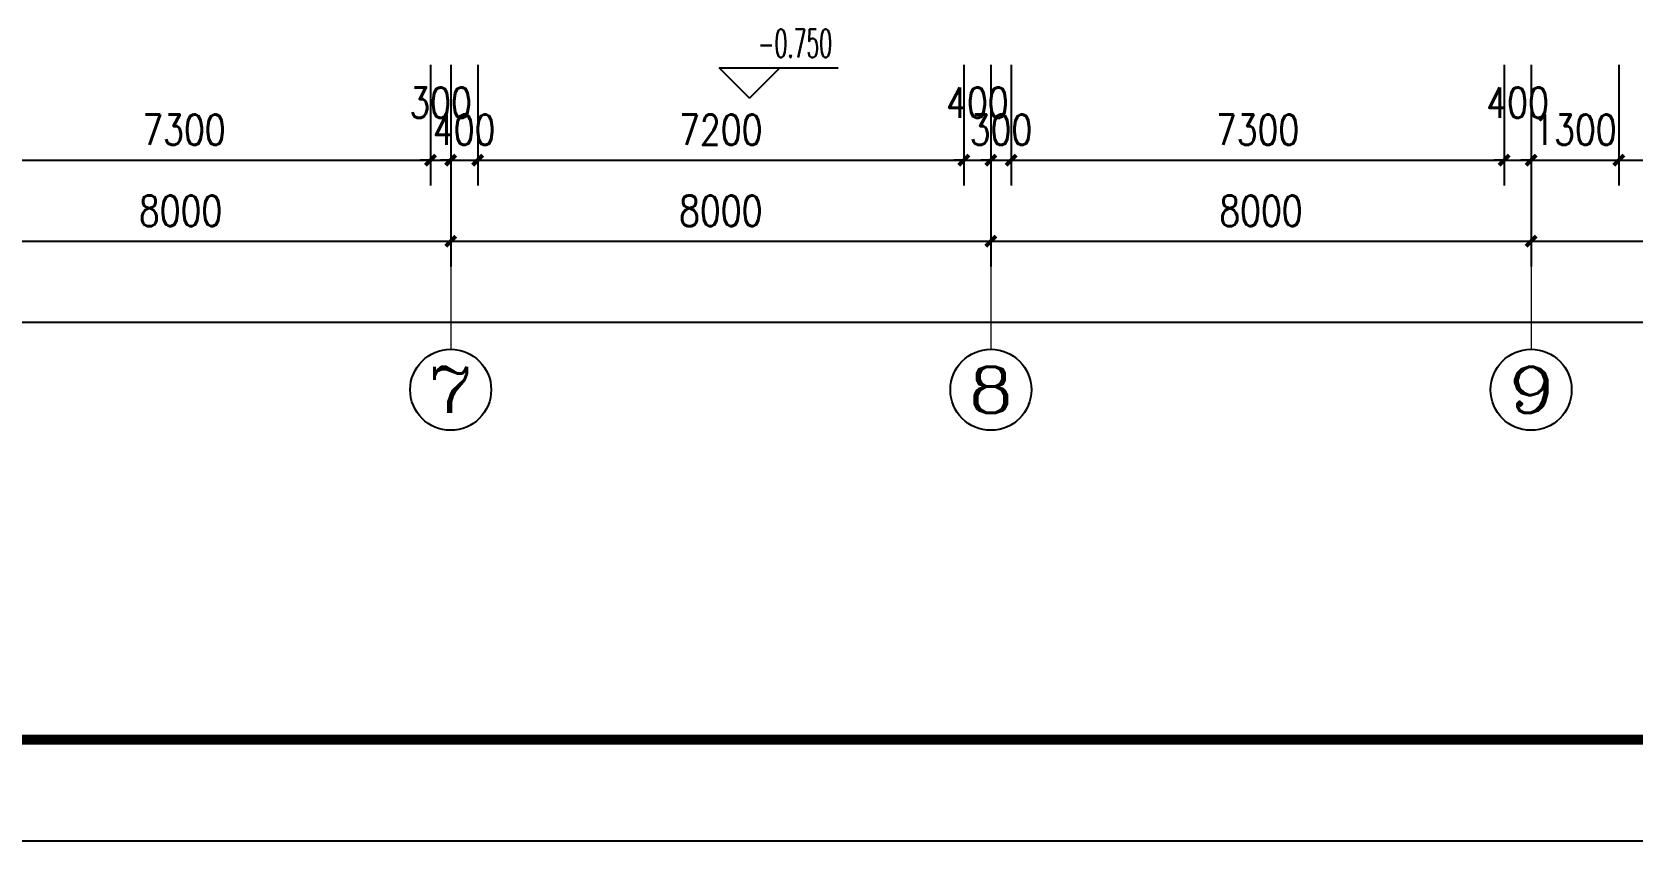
# Model space of a CAD drawing. Extents: x 1417642 to 3570900, y 124798 to 1191112.
# Drawn here: x 1479279 to 1502988, y 635398 to 647376 of the extents above; entities that cross this region are included whole.
import ezdxf
from ezdxf.enums import TextEntityAlignment as Align

# ---------------------------------------------------------------- set-up
doc = ezdxf.new("R2010")
doc.units = 0
doc.header["$LTSCALE"] = 1000
doc.header["$MEASUREMENT"] = 0
doc.linetypes.add('DOTE', pattern=[2.42, 2, -0.2, 0.02, -0.2])
doc.layers.get('0').update_dxf_attribs({"linetype": 'CONTINUOUS'})
doc.layers.get('Defpoints').update_dxf_attribs({"linetype": 'CONTINUOUS'})
for name, color, linetype in [('AXIS', 3, 'CONTINUOUS'), ('AXIS_TEXT', 7, 'CONTINUOUS'), ('DIM_ELEV', 3, 'CONTINUOUS'), ('DOTE', 1, 'DOTE'), ('PUB_DIM', 3, 'CONTINUOUS'), ('PUB_TEXT', 40, 'CONTINUOUS'), ('PUB_TITLE', 4, 'CONTINUOUS')]:
    doc.layers.add(name, color=color, linetype=linetype)
doc.styles.add('_TCH_AXIS', font='COMPLEX', dxfattribs={"bigfont": 'GBCBIG'})
doc.styles.add('_TCH_DIM', font='ROMANS', dxfattribs={"width": 0.7, "bigfont": 'Z'})
doc.styles.add('DIM_FONT', font='SIMPLEX.shx', dxfattribs={"width": 0.8})
doc.dimstyles.new('DIMN150', dxfattribs={"dimscale": 1.5, "dimtxt": 300, "dimasz": 100, "dimexe": 250, "dimexo": 300, "dimgap": 150, "dimtad": 1, "dimdec": 0, "dimzin": 0, "dimdsep": 46, "dimtxsty": 'DIM_FONT', "dimblk": 'ARCHTICK', "dimcen": 0.09, "dimdle": 1.5, "dimclrt": 7, "dimazin": 2, "dimtfac": 1, "dimtdec": 0, "dimtix": 1, "dimtmove": 2, "dimatfit": 3, "dimldrblk": 'ARCHTICK', "dimfxl": 1, "dimtolj": 1, "dimtzin": 0, "dimarcsym": 0})

# ---------------------------------------------------------------- blocks, each defined once
blk = doc.blocks.new('_ArchTick')
at = {"color": 0, "linetype": 'ByBlock', "const_width": 0.4}
blk.add_lwpolyline([(-0.5, -0.5), (0.5, 0.5)], dxfattribs=at)
blk = doc.blocks.new('*D3970')
at = {"layer": 'Defpoints', "color": 0}
for p in [(1477879, 647339), (1485179, 647339), (1485179, 645479)]:
    blk.add_point(p, dxfattribs=at)
at = {"layer": 'PUB_DIM', "color": 0, "lineweight": -2}
for p, q in [((1477879, 646889), (1477879, 645104)), ((1485179, 646889), (1485179, 645104)), ((1477877, 645479), (1485181, 645479))]:
    blk.add_line(p, q, dxfattribs=at)
at = {"layer": 'PUB_DIM', "color": 0, "lineweight": -2, "xscale": 150, "yscale": 150, "zscale": 150, "rotation": 180}
blk.add_blockref('_ArchTick', (1477879, 645479), dxfattribs=at)
at = {"layer": 'PUB_DIM', "color": 0, "lineweight": -2, "xscale": 150, "yscale": 150, "zscale": 150}
blk.add_blockref('_ArchTick', (1485179, 645479), dxfattribs=at)
at = {"layer": 'PUB_DIM', "color": 7, "insert": (1481529, 645929), "char_height": 450, "attachment_point": 5, "style": 'DIM_FONT'}
blk.add_mtext('\\A1;7300', dxfattribs=at)
blk = doc.blocks.new('*D3971')
at = {"layer": 'Defpoints', "color": 0}
for p in [(1485179, 647339), (1485479, 647339), (1485479, 645479)]:
    blk.add_point(p, dxfattribs=at)
at = {"layer": 'PUB_DIM', "color": 0, "lineweight": -2}
for p, q in [((1485179, 646889), (1485179, 645104)), ((1485479, 646889), (1485479, 645104)), ((1485179, 645479), (1485029, 645479)), ((1485179, 645479), (1485479, 645479)), ((1485479, 645479), (1485629, 645479))]:
    blk.add_line(p, q, dxfattribs=at)
at = {"layer": 'PUB_DIM', "color": 0, "lineweight": -2, "xscale": 150, "yscale": 150, "zscale": 150}
blk.add_blockref('_ArchTick', (1485179, 645479), dxfattribs=at)
at = {"layer": 'PUB_DIM', "color": 0, "lineweight": -2, "xscale": 150, "yscale": 150, "zscale": 150, "rotation": 180}
blk.add_blockref('_ArchTick', (1485479, 645479), dxfattribs=at)
at = {"layer": 'PUB_DIM', "color": 7, "insert": (1485329, 646330), "char_height": 450, "attachment_point": 5, "style": 'DIM_FONT'}
blk.add_mtext('\\A1;300', dxfattribs=at)
blk = doc.blocks.new('*D3972')
at = {"layer": 'Defpoints', "color": 0}
for p in [(1485479, 647339), (1485879, 647339), (1485879, 645479)]:
    blk.add_point(p, dxfattribs=at)
at = {"layer": 'PUB_DIM', "color": 0, "lineweight": -2}
for p, q in [((1485479, 646889), (1485479, 645104)), ((1485879, 646889), (1485879, 645104)), ((1485479, 645479), (1485329, 645479)), ((1485479, 645479), (1485879, 645479)), ((1485879, 645479), (1486029, 645479))]:
    blk.add_line(p, q, dxfattribs=at)
at = {"layer": 'PUB_DIM', "color": 0, "lineweight": -2, "xscale": 150, "yscale": 150, "zscale": 150}
blk.add_blockref('_ArchTick', (1485479, 645479), dxfattribs=at)
at = {"layer": 'PUB_DIM', "color": 0, "lineweight": -2, "xscale": 150, "yscale": 150, "zscale": 150, "rotation": 180}
blk.add_blockref('_ArchTick', (1485879, 645479), dxfattribs=at)
at = {"layer": 'PUB_DIM', "color": 7, "insert": (1485679, 645929), "char_height": 450, "attachment_point": 5, "style": 'DIM_FONT'}
blk.add_mtext('\\A1;400', dxfattribs=at)
blk = doc.blocks.new('*D3973')
at = {"layer": 'Defpoints', "color": 0}
for p in [(1485879, 647339), (1493079, 647339), (1493079, 645479)]:
    blk.add_point(p, dxfattribs=at)
at = {"layer": 'PUB_DIM', "color": 0, "lineweight": -2}
for p, q in [((1485879, 646889), (1485879, 645104)), ((1493079, 646889), (1493079, 645104)), ((1485877, 645479), (1493081, 645479))]:
    blk.add_line(p, q, dxfattribs=at)
at = {"layer": 'PUB_DIM', "color": 0, "lineweight": -2, "xscale": 150, "yscale": 150, "zscale": 150, "rotation": 180}
blk.add_blockref('_ArchTick', (1485879, 645479), dxfattribs=at)
at = {"layer": 'PUB_DIM', "color": 0, "lineweight": -2, "xscale": 150, "yscale": 150, "zscale": 150}
blk.add_blockref('_ArchTick', (1493079, 645479), dxfattribs=at)
at = {"layer": 'PUB_DIM', "color": 7, "insert": (1489479, 645929), "char_height": 450, "attachment_point": 5, "style": 'DIM_FONT'}
blk.add_mtext('\\A1;7200', dxfattribs=at)
blk = doc.blocks.new('*D3974')
at = {"layer": 'Defpoints', "color": 0}
for p in [(1493079, 647339), (1493479, 647339), (1493479, 645479)]:
    blk.add_point(p, dxfattribs=at)
at = {"layer": 'PUB_DIM', "color": 0, "lineweight": -2}
for p, q in [((1493079, 646889), (1493079, 645104)), ((1493479, 646889), (1493479, 645104)), ((1493079, 645479), (1492929, 645479)), ((1493079, 645479), (1493479, 645479)), ((1493479, 645479), (1493629, 645479))]:
    blk.add_line(p, q, dxfattribs=at)
at = {"layer": 'PUB_DIM', "color": 0, "lineweight": -2, "xscale": 150, "yscale": 150, "zscale": 150}
blk.add_blockref('_ArchTick', (1493079, 645479), dxfattribs=at)
at = {"layer": 'PUB_DIM', "color": 0, "lineweight": -2, "xscale": 150, "yscale": 150, "zscale": 150, "rotation": 180}
blk.add_blockref('_ArchTick', (1493479, 645479), dxfattribs=at)
at = {"layer": 'PUB_DIM', "color": 7, "insert": (1493279, 646330), "char_height": 450, "attachment_point": 5, "style": 'DIM_FONT'}
blk.add_mtext('\\A1;400', dxfattribs=at)
blk = doc.blocks.new('*D3975')
at = {"layer": 'Defpoints', "color": 0}
for p in [(1493479, 647339), (1493779, 647339), (1493779, 645479)]:
    blk.add_point(p, dxfattribs=at)
at = {"layer": 'PUB_DIM', "color": 0, "lineweight": -2}
for p, q in [((1493479, 646889), (1493479, 645104)), ((1493779, 646889), (1493779, 645104)), ((1493479, 645479), (1493329, 645479)), ((1493479, 645479), (1493779, 645479)), ((1493779, 645479), (1493929, 645479))]:
    blk.add_line(p, q, dxfattribs=at)
at = {"layer": 'PUB_DIM', "color": 0, "lineweight": -2, "xscale": 150, "yscale": 150, "zscale": 150}
blk.add_blockref('_ArchTick', (1493479, 645479), dxfattribs=at)
at = {"layer": 'PUB_DIM', "color": 0, "lineweight": -2, "xscale": 150, "yscale": 150, "zscale": 150, "rotation": 180}
blk.add_blockref('_ArchTick', (1493779, 645479), dxfattribs=at)
at = {"layer": 'PUB_DIM', "color": 7, "insert": (1493629, 645929), "char_height": 450, "attachment_point": 5, "style": 'DIM_FONT'}
blk.add_mtext('\\A1;300', dxfattribs=at)
blk = doc.blocks.new('*D3976')
at = {"layer": 'Defpoints', "color": 0}
for p in [(1493779, 647339), (1501079, 647339), (1501079, 645479)]:
    blk.add_point(p, dxfattribs=at)
at = {"layer": 'PUB_DIM', "color": 0, "lineweight": -2}
for p, q in [((1493779, 646889), (1493779, 645104)), ((1501079, 646889), (1501079, 645104)), ((1493777, 645479), (1501081, 645479))]:
    blk.add_line(p, q, dxfattribs=at)
at = {"layer": 'PUB_DIM', "color": 0, "lineweight": -2, "xscale": 150, "yscale": 150, "zscale": 150, "rotation": 180}
blk.add_blockref('_ArchTick', (1493779, 645479), dxfattribs=at)
at = {"layer": 'PUB_DIM', "color": 0, "lineweight": -2, "xscale": 150, "yscale": 150, "zscale": 150}
blk.add_blockref('_ArchTick', (1501079, 645479), dxfattribs=at)
at = {"layer": 'PUB_DIM', "color": 7, "insert": (1497429, 645929), "char_height": 450, "attachment_point": 5, "style": 'DIM_FONT'}
blk.add_mtext('\\A1;7300', dxfattribs=at)
blk = doc.blocks.new('*D3977')
at = {"layer": 'Defpoints', "color": 0}
for p in [(1501079, 647339), (1501479, 647339), (1501479, 645479)]:
    blk.add_point(p, dxfattribs=at)
at = {"layer": 'PUB_DIM', "color": 0, "lineweight": -2}
for p, q in [((1501079, 646889), (1501079, 645104)), ((1501479, 646889), (1501479, 645104)), ((1501079, 645479), (1500929, 645479)), ((1501079, 645479), (1501479, 645479)), ((1501479, 645479), (1501629, 645479))]:
    blk.add_line(p, q, dxfattribs=at)
at = {"layer": 'PUB_DIM', "color": 0, "lineweight": -2, "xscale": 150, "yscale": 150, "zscale": 150}
blk.add_blockref('_ArchTick', (1501079, 645479), dxfattribs=at)
at = {"layer": 'PUB_DIM', "color": 0, "lineweight": -2, "xscale": 150, "yscale": 150, "zscale": 150, "rotation": 180}
blk.add_blockref('_ArchTick', (1501479, 645479), dxfattribs=at)
at = {"layer": 'PUB_DIM', "color": 7, "insert": (1501279, 646330), "char_height": 450, "attachment_point": 5, "style": 'DIM_FONT'}
blk.add_mtext('\\A1;400', dxfattribs=at)
blk = doc.blocks.new('*D3978')
at = {"layer": 'Defpoints', "color": 0}
for p in [(1501479, 647339), (1502779, 647339), (1502779, 645479)]:
    blk.add_point(p, dxfattribs=at)
at = {"layer": 'PUB_DIM', "color": 0, "lineweight": -2}
for p, q in [((1501479, 646889), (1501479, 645104)), ((1502779, 646889), (1502779, 645104)), ((1501479, 645479), (1501329, 645479)), ((1501479, 645479), (1502779, 645479)), ((1502779, 645479), (1502929, 645479))]:
    blk.add_line(p, q, dxfattribs=at)
at = {"layer": 'PUB_DIM', "color": 0, "lineweight": -2, "xscale": 150, "yscale": 150, "zscale": 150}
blk.add_blockref('_ArchTick', (1501479, 645479), dxfattribs=at)
at = {"layer": 'PUB_DIM', "color": 0, "lineweight": -2, "xscale": 150, "yscale": 150, "zscale": 150, "rotation": 180}
blk.add_blockref('_ArchTick', (1502779, 645479), dxfattribs=at)
at = {"layer": 'PUB_DIM', "color": 7, "insert": (1502129, 645929), "char_height": 450, "attachment_point": 5, "style": 'DIM_FONT'}
blk.add_mtext('\\A1;1300', dxfattribs=at)
blk = doc.blocks.new('*D3979')
at = {"layer": 'Defpoints', "color": 0}
for p in [(1502779, 647339), (1505179, 647339), (1505179, 645479)]:
    blk.add_point(p, dxfattribs=at)
at = {"layer": 'PUB_DIM', "color": 0, "lineweight": -2}
for p, q in [((1502779, 646889), (1502779, 645104)), ((1505179, 646889), (1505179, 645104)), ((1502777, 645479), (1505181, 645479))]:
    blk.add_line(p, q, dxfattribs=at)
at = {"layer": 'PUB_DIM', "color": 0, "lineweight": -2, "xscale": 150, "yscale": 150, "zscale": 150, "rotation": 180}
blk.add_blockref('_ArchTick', (1502779, 645479), dxfattribs=at)
at = {"layer": 'PUB_DIM', "color": 0, "lineweight": -2, "xscale": 150, "yscale": 150, "zscale": 150}
blk.add_blockref('_ArchTick', (1505179, 645479), dxfattribs=at)
at = {"layer": 'PUB_DIM', "color": 7, "insert": (1503979, 645929), "char_height": 450, "attachment_point": 5, "style": 'DIM_FONT'}
blk.add_mtext('\\A1;2400', dxfattribs=at)
blk = doc.blocks.new('*D4039')
at = {"layer": 'AXIS', "color": 0, "lineweight": -2}
for p, q in [((1439479, 645601), (1439479, 642704)), ((1588679, 645601), (1588679, 642704)), ((1439477, 643079), (1588681, 643079))]:
    blk.add_line(p, q, dxfattribs=at)
at = {"layer": 'Defpoints', "color": 0}
for p in [(1439479, 646051), (1588679, 646051), (1588679, 643079)]:
    blk.add_point(p, dxfattribs=at)
at = {"layer": 'AXIS', "color": 0, "lineweight": -2, "xscale": 150, "yscale": 150, "zscale": 150, "rotation": 180}
blk.add_blockref('_ArchTick', (1439479, 643079), dxfattribs=at)
at = {"layer": 'AXIS', "color": 0, "lineweight": -2, "xscale": 150, "yscale": 150, "zscale": 150}
blk.add_blockref('_ArchTick', (1588679, 643079), dxfattribs=at)
at = {"layer": 'AXIS', "color": 7, "insert": (1514079, 643529), "char_height": 450, "attachment_point": 5, "style": 'DIM_FONT'}
blk.add_mtext('\\A1;149200', dxfattribs=at)
blk = doc.blocks.new('*D4064')
at = {"layer": 'AXIS', "color": 0, "lineweight": -2}
for p, q in [((1477479, 646585), (1477479, 643904)), ((1485479, 646585), (1485479, 643904)), ((1477477, 644279), (1485481, 644279))]:
    blk.add_line(p, q, dxfattribs=at)
at = {"layer": 'Defpoints', "color": 0}
for p in [(1477479, 647035), (1485479, 647035), (1485479, 644279)]:
    blk.add_point(p, dxfattribs=at)
at = {"layer": 'AXIS', "color": 0, "lineweight": -2, "xscale": 150, "yscale": 150, "zscale": 150, "rotation": 180}
blk.add_blockref('_ArchTick', (1477479, 644279), dxfattribs=at)
at = {"layer": 'AXIS', "color": 0, "lineweight": -2, "xscale": 150, "yscale": 150, "zscale": 150}
blk.add_blockref('_ArchTick', (1485479, 644279), dxfattribs=at)
at = {"layer": 'AXIS', "color": 7, "insert": (1481479, 644729), "char_height": 450, "attachment_point": 5, "style": 'DIM_FONT'}
blk.add_mtext('\\A1;8000', dxfattribs=at)
blk = doc.blocks.new('*D4065')
at = {"layer": 'AXIS', "color": 0, "lineweight": -2}
for p, q in [((1485479, 646585), (1485479, 643904)), ((1493479, 646585), (1493479, 643904)), ((1485477, 644279), (1493481, 644279))]:
    blk.add_line(p, q, dxfattribs=at)
at = {"layer": 'Defpoints', "color": 0}
for p in [(1485479, 647035), (1493479, 647035), (1493479, 644279)]:
    blk.add_point(p, dxfattribs=at)
at = {"layer": 'AXIS', "color": 0, "lineweight": -2, "xscale": 150, "yscale": 150, "zscale": 150, "rotation": 180}
blk.add_blockref('_ArchTick', (1485479, 644279), dxfattribs=at)
at = {"layer": 'AXIS', "color": 0, "lineweight": -2, "xscale": 150, "yscale": 150, "zscale": 150}
blk.add_blockref('_ArchTick', (1493479, 644279), dxfattribs=at)
at = {"layer": 'AXIS', "color": 7, "insert": (1489479, 644729), "char_height": 450, "attachment_point": 5, "style": 'DIM_FONT'}
blk.add_mtext('\\A1;8000', dxfattribs=at)
blk = doc.blocks.new('*D4066')
at = {"layer": 'AXIS', "color": 0, "lineweight": -2}
for p, q in [((1493479, 646585), (1493479, 643904)), ((1501479, 646585), (1501479, 643904)), ((1493477, 644279), (1501481, 644279))]:
    blk.add_line(p, q, dxfattribs=at)
at = {"layer": 'Defpoints', "color": 0}
for p in [(1493479, 647035), (1501479, 647035), (1501479, 644279)]:
    blk.add_point(p, dxfattribs=at)
at = {"layer": 'AXIS', "color": 0, "lineweight": -2, "xscale": 150, "yscale": 150, "zscale": 150, "rotation": 180}
blk.add_blockref('_ArchTick', (1493479, 644279), dxfattribs=at)
at = {"layer": 'AXIS', "color": 0, "lineweight": -2, "xscale": 150, "yscale": 150, "zscale": 150}
blk.add_blockref('_ArchTick', (1501479, 644279), dxfattribs=at)
at = {"layer": 'AXIS', "color": 7, "insert": (1497479, 644729), "char_height": 450, "attachment_point": 5, "style": 'DIM_FONT'}
blk.add_mtext('\\A1;8000', dxfattribs=at)
blk = doc.blocks.new('*D4067')
at = {"layer": 'AXIS', "color": 0, "lineweight": -2}
for p, q in [((1501479, 646585), (1501479, 643904)), ((1511479, 646585), (1511479, 643904)), ((1501477, 644279), (1511481, 644279))]:
    blk.add_line(p, q, dxfattribs=at)
at = {"layer": 'Defpoints', "color": 0}
for p in [(1501479, 647035), (1511479, 647035), (1511479, 644279)]:
    blk.add_point(p, dxfattribs=at)
at = {"layer": 'AXIS', "color": 0, "lineweight": -2, "xscale": 150, "yscale": 150, "zscale": 150, "rotation": 180}
blk.add_blockref('_ArchTick', (1501479, 644279), dxfattribs=at)
at = {"layer": 'AXIS', "color": 0, "lineweight": -2, "xscale": 150, "yscale": 150, "zscale": 150}
blk.add_blockref('_ArchTick', (1511479, 644279), dxfattribs=at)
at = {"layer": 'AXIS', "color": 7, "insert": (1506479, 644729), "char_height": 450, "attachment_point": 5, "style": 'DIM_FONT'}
blk.add_mtext('\\A1;10000', dxfattribs=at)

msp = doc.modelspace()

# ---------------------------------------------------------------- linework, layer by layer
at = {"layer": 'AXIS', "lineweight": 0}
for p, q in [((1485478.8, 644543.1, 0), (1485478.8, 642679.1, 0)), ((1493478.8, 644543.1, 0), (1493478.8, 642679.1, 0)), ((1501478.8, 644543.1, 0), (1501478.8, 642679.1, 0))]:
    msp.add_line(p, q, dxfattribs=at)
at = {"layer": 'AXIS'}
for centre in [(1485478.8, 642079.1), (1493478.8, 642079.1), (1501478.8, 642079.1)]:
    msp.add_circle(centre, 600, dxfattribs=at)
at = {"layer": 'DIM_ELEV'}
for p, q in [((1489902.8, 646398.3), (1489452.8, 646848.3)), ((1489452.8, 646848.3), (1491218.9, 646848.3)), ((1489902.8, 646398.3), (1490352.8, 646848.3))]:
    msp.add_line(p, q, dxfattribs=at)
at = {"layer": 'DOTE', "lineweight": 0, "elevation": 0}
msp.add_lwpolyline([(1501478.8, 646211), (1501478.8, 645142.7)], dxfattribs=at)
at = {"layer": 'PUB_TITLE'}
msp.add_lwpolyline([(1417642.3, 635398.4), (1618342.3, 635398.4), (1618342.3, 761548.4), (1417642.3, 761548.4)], close=True, dxfattribs=at)
at = {"layer": 'PUB_TITLE', "const_width": 150}
msp.add_lwpolyline([(1421392.3, 636898.4), (1616842.3, 636898.4), (1616842.3, 760048.4), (1421392.3, 760048.4)], close=True, dxfattribs=at)

# ---------------------------------------------------------------- texts
at = {"layer": 'AXIS_TEXT', "style": '_TCH_AXIS', "width": 1.5}
for s, p, p2 in [('7', (1485139.4, 641739.7), (1485818.3, 641739.7)), ('8', (1493139.4, 641739.7), (1493818.3, 641739.7)), ('9', (1501139.4, 641739.7), (1501818.3, 641739.7))]:
    msp.add_text(s, height=678.8, dxfattribs=at).set_placement(p, p2, align=Align.FIT)
at = {"layer": 'PUB_TEXT', "style": '_TCH_DIM', "width": 0.525}
msp.add_text('-0.750', height=420, dxfattribs=at).set_placement((1490029.4, 646998.4))

# ---------------------------------------------------------------- dimensions: what is measured, and where the dimension line sits
at = {"layer": 'AXIS'}
for p1, p2, distance, picture, middle in [((1477478.8, 647035.2), (1485478.8, 647035.2), -2756.1, '*D4064', (1481478.8, 644729.1)), ((1485478.8, 647035.2), (1493478.8, 647035.2), -2756.1, '*D4065', (1489478.8, 644729.1)), ((1493478.8, 647035.2), (1501478.8, 647035.2), -2756.1, '*D4066', (1497478.8, 644729.1)), ((1501478.8, 647035.2), (1511478.8, 647035.2), -2756.1, '*D4067', (1506478.8, 644729.1)), ((1439478.8, 646051.3), (1588678.8, 646051.3), -2972.2, '*D4039', (1514078.8, 643529.1))]:
    dim = msp.add_aligned_dim(p1=p1, p2=p2, distance=distance, dimstyle='DIMN150', dxfattribs=at)
    dim.commit()
    dim.dimension.update_dxf_attribs({"geometry": picture, "text_midpoint": middle})
at = {"layer": 'PUB_DIM'}
for p1, p2, picture, middle in [((1477878.8, 647338.9), (1485178.8, 647338.9), '*D3970', (1481528.8, 645929.1)), ((1485478.8, 647338.9), (1485878.8, 647338.9), '*D3972', (1485678.8, 645929.1)), ((1485878.8, 647338.9), (1493078.8, 647338.9), '*D3973', (1489478.8, 645929.1)), ((1493478.8, 647338.9), (1493778.8, 647338.9), '*D3975', (1493628.8, 645929.1)), ((1493778.8, 647338.9), (1501078.8, 647338.9), '*D3976', (1497428.8, 645929.1)), ((1501478.8, 647338.9), (1502778.8, 647338.9), '*D3978', (1502128.8, 645929.1)), ((1502778.8, 647338.9), (1505178.8, 647338.9), '*D3979', (1503978.8, 645929.1))]:
    dim = msp.add_aligned_dim(p1=p1, p2=p2, distance=-1859.8, dimstyle='DIMN150', dxfattribs=at)
    dim.commit()
    dim.dimension.update_dxf_attribs({"geometry": picture, "text_midpoint": middle})
for base, p1, p2, picture, middle in [((1485478.8, 645479.1), (1485178.8, 647338.9), (1485478.8, 647338.9), '*D3971', (1485328.8, 646330.3)), ((1493478.8, 645479.1), (1493078.8, 647338.9), (1493478.8, 647338.9), '*D3974', (1493278.8, 646330.3)), ((1501478.8, 645479.1), (1501078.8, 647338.9), (1501478.8, 647338.9), '*D3977', (1501278.8, 646330.3))]:
    dim = msp.add_linear_dim(base=base, p1=p1, p2=p2, angle=0, dimstyle='DIMN150', dxfattribs=at)
    dim.commit()
    dim.dimension.update_dxf_attribs({"geometry": picture, "text_midpoint": middle, "dimtype": 129})

doc.saveas('drawing.dxf')
